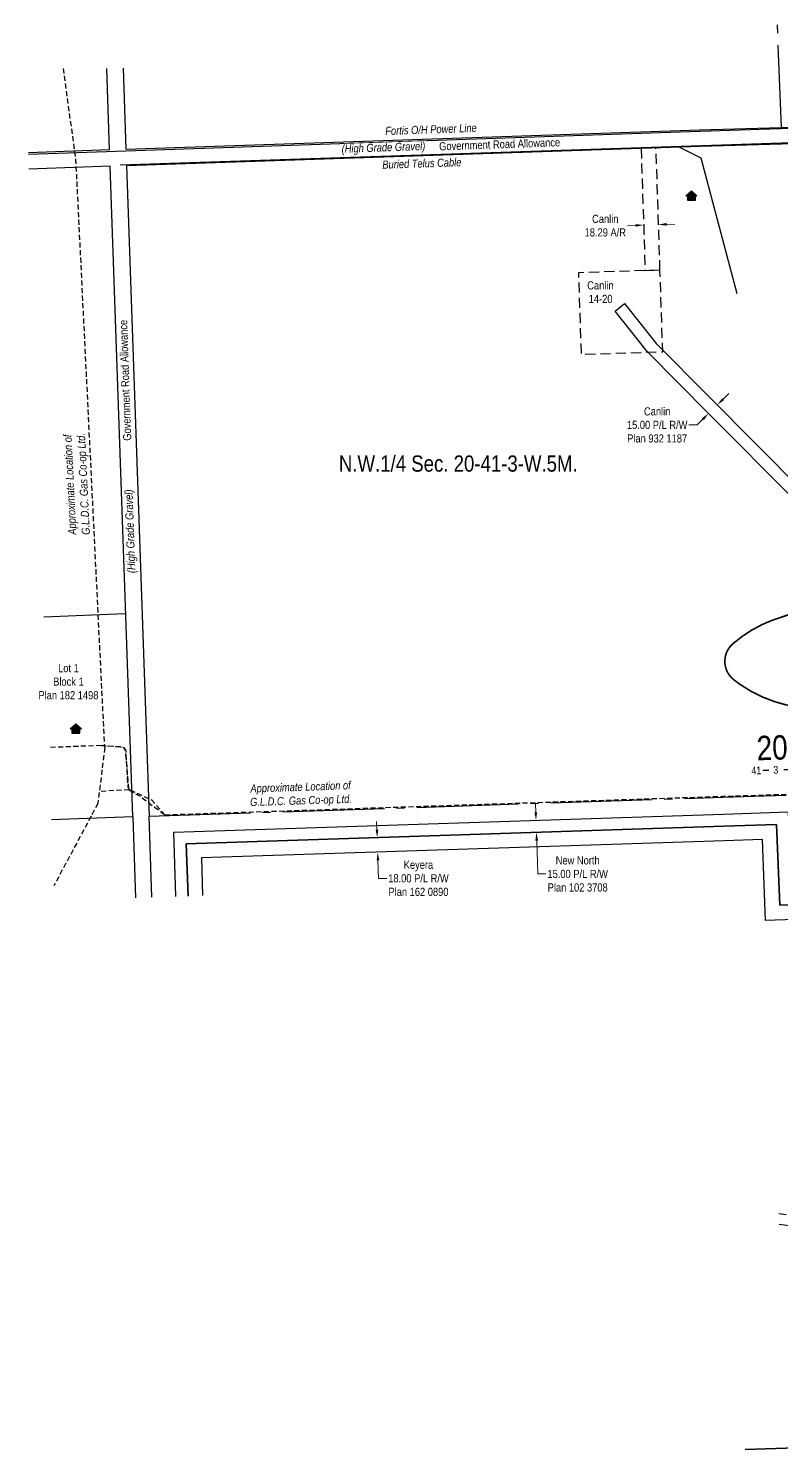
# Model space of a CAD drawing. Extents: x 675519 to 688669, y 5804595 to 5836613.
# Drawn here: x 675519 to 676447, y 5824033 to 5825784 of the extents above; entities that cross this region are included whole.
import ezdxf
from ezdxf.enums import TextEntityAlignment as Align

# ---------------------------------------------------------------- set-up
doc = ezdxf.new("R2010")
doc.units = 0
doc.header["$LTSCALE"] = 5
doc.header["$PDMODE"] = 3
doc.header["$PDSIZE"] = 10
for name, pattern in [('foc-ACCESSROAD', [3.75, 2.5, -1.25]), ('foc-FLOWLINE', [3.75, 2.5, -1.25]), ('foc-QUARTERLINE', [33, 25, -3, 2, -3]), ('foc-TRAV', [1.875, 1.25, -0.625]), ('UG_PIPE', [1.875, 1.25, -0.625])]:
    doc.linetypes.add(name, pattern=pattern)
doc.layers.get('Defpoints').update_dxf_attribs({"color": 9})
for name, color, linetype in [('10', 1, 'Continuous'), ('9', 3, 'Continuous'), ('AS-PIPE-UG', 44, 'UG_PIPE'), ('AS-PIPE-UG-T', 44, 'Continuous'), ('AS-POWER', 104, 'foc-POWER'), ('AS-POWER-T', 104, 'Continuous'), ('AS-RESIDENCE', 14, 'Continuous'), ('AS-TELEPHONE-T', 224, 'Continuous'), ('AS-TELUS', 224, 'foc-TEL'), ('C-SYMBOL', 7, 'Continuous'), ('CG-NOTES', 7, 'Continuous'), ('F-AR', 190, 'foc-ACCESSROAD'), ('F-FLOWLINE', 190, 'foc-FLOWLINE'), ('F-RW', 190, 'Continuous'), ('F-WS', 190, 'foc-ACCESSROAD'), ('L-QSEC', 8, 'foc-QUARTERLINE'), ('L-ROAD-T', 7, 'Continuous'), ('L-SEC', 7, 'Continuous'), ('L-SECLBL', 7, 'Continuous'), ('L-SECQ', 8, 'foc-QUARTERLINE'), ('L-TITLEDB', 4, 'Continuous'), ('L-TITLEDB-T', 4, 'Continuous')]:
    doc.layers.add(name, color=color, linetype=linetype)
for name, color, linetype, lineweight in [('F-AR-T', 190, 'Continuous', 9), ('F-RW-T', 190, 'Continuous', 9), ('F-WS-T', 190, 'Continuous', 9), ('T-TEXT', 48, 'Continuous', 18)]:
    doc.layers.add(name, color=color, linetype=linetype, lineweight=lineweight)
doc.styles.add('175L', font='ARIALN.TTF', dxfattribs={"height": 20})
doc.styles.add('80CG', font='ARIALN.TTF', dxfattribs={"height": 10})
doc.styles.add('80L', font='ARIALN.TTF', dxfattribs={"height": 10})
doc.styles.add('80LS', font='ARIALNI.TTF', dxfattribs={"height": 10})
doc.styles.add('foc-LtypeFont', font='ARIALN.TTF', dxfattribs={"height": 7.35})
doc.styles.add('SIMPLEX', font='ARIALN.TTF')
doc.linetypes.add('foc-POWER', pattern='A,6,-1,["P",foc-LtypeFont,S=0.2,R=0,X=-0.625,Y=-0.75],-1.24,4', length=12.24)
doc.linetypes.add('foc-TEL', pattern='A,2,-1,["T",foc-LtypeFont,S=0.2,R=0,X=-0.425,Y=-0.75],-1.24,8', length=12.24)
doc.dimstyles.new('Compass 5 000', dxfattribs={"dimscale": 5, "dimtxt": 9, "dimasz": 2, "dimexe": 0.2, "dimexo": 0.0625, "dimgap": 0.5, "dimtad": 0, "dimtih": 1, "dimtoh": 1, "dimzin": 0, "dimdsep": 46, "dimtxsty": '80CG', "dimcen": 0.1, "dimse1": 1, "dimse2": 1, "dimclrd": 256, "dimclrt": 256, "dimaunit": 1, "dimadec": 4, "dimazin": 0, "dimtfac": 0.06, "dimtofl": 0, "dimtmove": 0, "dimatfit": 1, "dimfxl": 0.2, "dimtolj": 1, "dimtzin": 0, "dimlwd": -1, "dimarcsym": 0})

# ---------------------------------------------------------------- blocks, each defined once
blk = doc.blocks.new('L-SECLBL')
at = {"layer": '9', "color": 7}
for p, q in [((-5.1, -27.8), (-12.3, -27.8)), ((20.7, -27.8), (13.5, -27.8))]:
    blk.add_line(p, q, dxfattribs=at)
at = {"layer": '10', "color": 2, "style": 'SIMPLEX'}
blk.add_attdef('SEC', text='', height=30, dxfattribs=at).set_placement((0, 0), align=Align.MIDDLE)
at = {"layer": '10', "color": 5, "style": '80L'}
blk.add_attdef('TWP', text='', height=9.5, dxfattribs=at).set_placement((-14.4, -27.4), align=Align.MIDDLE_RIGHT)
blk.add_attdef('RGE', text='', height=9.5, dxfattribs=at).set_placement((3.6, -27.4), align=Align.MIDDLE_CENTER)
blk.add_attdef('MER', text='', height=9.5, dxfattribs=at).set_placement((23.2, -27.4), align=Align.MIDDLE_LEFT)
blk = doc.blocks.new('*D772')
at = {"layer": 'Defpoints', "color": 0, "transparency": 16777216}
for p in [(676277, 5825543.4), (676295.2, 5825544.1), (676277, 5825541.6)]:
    blk.add_point(p, dxfattribs=at)
at = {"layer": 'F-AR-T', "transparency": 16777216}
for p, q in [((676305.3, 5825542.5), (676315.3, 5825542.9)), ((676267, 5825541.2), (676257, 5825540.9))]:
    blk.add_line(p, q, dxfattribs=at)
for points in [[(676267, 5825542.9), (676267.1, 5825539.6), (676277, 5825541.6)], [(676305.2, 5825544.2), (676305.3, 5825540.9), (676295.3, 5825542.2)]]:
    blk.add_solid(points, dxfattribs=at)
at = {"layer": 'F-AR-T', "transparency": 16777216, "insert": (676229.7, 5825540.9), "char_height": 10, "attachment_point": 5, "style": '80CG'}
blk.add_mtext('\\A1;Canlin\\P18.29 A/R', dxfattribs=at)
blk = doc.blocks.new('*D773')
at = {"layer": 'Defpoints', "color": 0, "transparency": 16777216}
for p in [(676371.4, 5825316.1), (676356.9, 5825309.5), (676360.7, 5825305.6)]:
    blk.add_point(p, dxfattribs=at)
at = {"layer": 'F-RW-T', "transparency": 16777216}
for p, q in [((676374.7, 5825327), (676381.8, 5825334.1)), ((676349.8, 5825302.4), (676342.7, 5825295.4)), ((676342.7, 5825295.4), (676332.7, 5825295.4))]:
    blk.add_line(p, q, dxfattribs=at)
for points in [[(676373.5, 5825328.2), (676375.9, 5825325.9), (676367.6, 5825320)], [(676348.6, 5825303.6), (676351, 5825301.2), (676356.9, 5825309.5)]]:
    blk.add_solid(points, dxfattribs=at)
at = {"layer": 'F-RW-T', "transparency": 16777216, "insert": (676293.6, 5825295.4), "char_height": 10, "attachment_point": 5, "style": '80CG'}
blk.add_mtext('\\A1;Canlin\\P15.00 P/L R/W\\PPlan 932 1187', dxfattribs=at)
blk = doc.blocks.new('*D774')
at = {"layer": 'Defpoints', "color": 0, "transparency": 16777216}
for p in [(675968, 5824787.6), (675949.4, 5824769), (675968.6, 5824769.6)]:
    blk.add_point(p, dxfattribs=at)
at = {"layer": 'F-RW-T', "transparency": 16777216}
for p, q in [((675948.5, 5824797), (675948.1, 5824807)), ((675949.7, 5824759), (675950.5, 5824736.8)), ((675950.5, 5824736.8), (675960.5, 5824736.8))]:
    blk.add_line(p, q, dxfattribs=at)
for points in [[(675950.1, 5824797), (675946.8, 5824796.9), (675948.8, 5824787)], [(675951.4, 5824759), (675948.1, 5824758.9), (675949.4, 5824769)]]:
    blk.add_solid(points, dxfattribs=at)
at = {"layer": 'F-RW-T', "transparency": 16777216, "insert": (675999.6, 5824736.8), "char_height": 10, "attachment_point": 5, "style": '80CG'}
blk.add_mtext('\\A1;Keyera\\P18.00 P/L R/W\\PPlan 162 0890', dxfattribs=at)
blk = doc.blocks.new('*D775')
at = {"layer": 'Defpoints', "color": 0, "transparency": 16777216}
for p in [(676164.6, 5824808.9), (676144.9, 5824793.4), (676165.1, 5824794.1)]:
    blk.add_point(p, dxfattribs=at)
at = {"layer": 'F-RW-T', "transparency": 16777216}
for p, q in [((676144, 5824818.2), (676143.7, 5824828.2)), ((676145.2, 5824783.4), (676146.6, 5824742.2)), ((676146.6, 5824742.2), (676156.6, 5824742.2))]:
    blk.add_line(p, q, dxfattribs=at)
for points in [[(676145.7, 5824818.2), (676142.4, 5824818.1), (676144.4, 5824808.2)], [(676146.9, 5824783.4), (676143.5, 5824783.3), (676144.9, 5824793.4)]]:
    blk.add_solid(points, dxfattribs=at)
at = {"layer": 'F-RW-T', "transparency": 16777216, "insert": (676195.7, 5824742.2), "char_height": 10, "attachment_point": 5, "style": '80CG'}
blk.add_mtext('\\A1;New North\\P15.00 P/L R/W\\PPlan 102 3708', dxfattribs=at)
blk = doc.blocks.new('res_occ')
for points in [[(0.1, 0.89), (-1.26, -0.37), (1.46, -0.37)], [(-0.9, -1.43), (1.1, -1.43), (1.1, -0.37), (-0.9, -0.37)]]:
    blk.add_hatch(color=14).paths.add_polyline_path(points)
at = {"color": 14}
for points in [[(0.1, 0.89), (-1.26, -0.37), (1.46, -0.37)], [(-0.9, -1.43), (1.1, -1.43), (1.1, -0.37), (-0.9, -0.37)]]:
    blk.add_lwpolyline(points, close=True, dxfattribs=at)

msp = doc.modelspace()

# ---------------------------------------------------------------- linework, layer by layer
at = {"layer": 'AS-PIPE-UG'}
for p, q in [((675613.171, 5824897.87), (675609.821, 5824870.466)), ((675613.171, 5824897.87), (675612.8, 5824897.833)), ((675609.821, 5824870.466), (675604.75, 5824828.989)), ((675643.229, 5824845.89), (675606.568, 5824843.86)), ((675604.75, 5824828.989), (675596.325, 5824813.236))]:
    msp.add_line(p, q, dxfattribs=at)
at = {"layer": 'AS-PIPE-UG', "flags": 128}
for points in [[(675561.895, 5825734.679), (675577.368, 5825621.805), (675612.8, 5824897.833)], [(675608.822, 5824900.468), (675544.628, 5824897.913)], [(675687.415, 5824815.068), (675671.63, 5824832.797), (675642.953, 5824846.371), (675639.21, 5824891.51), (675638.75, 5824895.459), (675637.191, 5824897.747), (675608.822, 5824900.468)], [(675608.822, 5824900.468), (675631.739, 5824899.24), (675638.75, 5824895.459), (675639.268, 5824889.741), (675641.698, 5824849.486), (675643.229, 5824845.89)], [(675643.229, 5824845.89), (675657.226, 5824837.497), (675687.415, 5824815.068)], [(675687.415, 5824815.068), (676374.4, 5824837.927), (676467.134, 5824840.868), (676492.066, 5824842.455), (676515.68, 5824843.042), (676545.983, 5824844.412), (676576.06, 5824845.541), (676602.803, 5824846.653), (676636.382, 5824847.56), (676671.774, 5824848.237), (676705.422, 5824849.603), (676735.631, 5824850.323), (676768.358, 5824850.215), (676776.524, 5824850.227), (676782.057, 5824849.675), (676789.482, 5824849.297), (676792.589, 5824843.973), (676795.327, 5824835.216), (676795.057, 5824828.006), (676794.042, 5824811.164), (676792.528, 5824794.338)], [(675596.325, 5824813.236), (675550.533, 5824727.618)]]:
    msp.add_lwpolyline(points, dxfattribs=at)
at = {"layer": 'AS-POWER', "flags": 128}
msp.add_lwpolyline([(675519.384, 5825629.092), (676346.238, 5825657.147), (676693.577, 5825668.978), (677353.561, 5825693.75)], dxfattribs=at)
at = {"layer": 'AS-TELUS', "flags": 128}
for points in [[(676446.814, 5825643.076), (676850.6, 5825656.972)], [(675632.096, 5825615.819), (676446.814, 5825643.076)], [(676318.492, 5825638.788), (676347.356, 5825624.601), (676391.786, 5825457.253)]]:
    msp.add_lwpolyline(points, dxfattribs=at)
at = {"layer": 'CG-NOTES', "color": 160, "linetype": 'foc-TRAV', "const_width": 2, "flags": 128}
msp.add_lwpolyline([(676776.559, 5824990.357, 0.00064529), (676776.867, 5824990.626, 0.22234625), (676786.659, 5825012.873, 0.22234625), (676775.857, 5825034.647, 0.09092546), (676725.507, 5825061.592, 0.04770341), (676664.162, 5825074.968, 0.03558356), (676580.171, 5825079.021, 0.03558356), (676496.455, 5825071.124, 0.04770341), (676435.787, 5825054.95, 0.09092546), (676386.724, 5825025.726, 0.22234625), (676376.932, 5825003.479, 0.22234625), (676387.734, 5824981.705, 0.01606314), (676395.887, 5824975.627, 0.09508648), (676452.742, 5824950.436, 0.03609669), (676499.429, 5824941.384, 0.03558356), (676583.42, 5824937.331, 0.03558356), (676667.136, 5824945.228, 0.04770341), (676727.804, 5824961.402, 0.02325853), (676741.349, 5824967.167, 0.04166174), (676776.867, 5824990.626)], format="xyb", close=True, dxfattribs=at)
at = {"layer": 'F-AR', "flags": 128}
msp.add_lwpolyline([(676273.836, 5825636.336), (676277.356, 5825531.346), (676278.794, 5825485.565), (676297.071, 5825486.178), (676295.634, 5825531.939), (676292.112, 5825636.949)], close=True, dxfattribs=at)
at = {"layer": 'F-FLOWLINE', "flags": 128}
msp.add_lwpolyline([(676443.774, 5824310.954), (676954.469, 5824242.298), (677157.928, 5824117.269), (677164.53, 5824127.518), (676958.651, 5824254.034), (676443.382, 5824323.305)], dxfattribs=at)
at = {"layer": 'F-RW', "flags": 128}
msp.add_lwpolyline([(676253.541, 5825444.882), (676292.464, 5825395.943), (676357.469, 5825330.139), (676473.21, 5825213.889), (676541.886, 5825144.296), (676761.233, 5825036.83), (677047.914, 5824897.468), (677137.82, 5824685.057), (677158.013, 5824685.759), (677158.444, 5824670.814), (677128.039, 5824669.683), (677036.134, 5824886.288), (676754.654, 5825023.35), (676532.999, 5825131.947), (676462.557, 5825203.329), (676358.226, 5825308.12), (676281.231, 5825385.973), (676241.803, 5825435.546)], close=True, dxfattribs=at)
for points in [[(675700.898, 5824714.449), (675698.16, 5824793.777), (676375.155, 5824815.933), (676455.126, 5824818.626), (676458.888, 5824719.107), (676479.649, 5824719.107), (676699.071, 5824727.183), (676712.517, 5824785.311), (676727.128, 5824781.926), (676711.181, 5824712.705), (676480.133, 5824704.838), (676444.491, 5824703.624), (676440.662, 5824803.116), (676375.67, 5824800.928), (675713.583, 5824779.281), (675715.809, 5824714.942)], [(675715.809, 5824714.942), (675713.583, 5824779.281), (676375.67, 5824800.928), (676440.662, 5824803.116), (676444.491, 5824703.624), (677077.695, 5824725.185), (677106.27, 5824668.908), (677289.2, 5824675.679), (677289.866, 5824657.691), (677095.432, 5824650.495), (677066.84, 5824706.805), (676427.193, 5824685.025), (676423.364, 5824784.524), (676376.288, 5824782.939), (675732.193, 5824761.883), (675733.796, 5824715.536)]]:
    msp.add_lwpolyline(points, dxfattribs=at)
at = {"layer": 'F-WS', "flags": 128}
msp.add_lwpolyline([(676297.071, 5825486.178), (676196.563, 5825482.808), (676199.933, 5825382.3), (676300.441, 5825385.671)], close=True, dxfattribs=at)
at = {"layer": 'L-QSEC', "flags": 128}
msp.add_lwpolyline([(675667.729, 5824813.389), (676374.415, 5824836.739), (677282.324, 5824866.734)], dxfattribs=at)
at = {"layer": 'L-SEC', "flags": 128}
for points in [[(675639.337, 5825635.187), (676346.216, 5825658.892), (676446.152, 5825662.029), (677254.521, 5825692.797), (677222.529, 5826495.947)], [(675619.235, 5825634.513), (675615.881, 5825734.441)], [(675635.971, 5825735.137), (675639.319, 5825635.186)], [(675640.012, 5825615.081), (676346.869, 5825638.785), (676446.82, 5825641.923), (677254.498, 5825670.235)], [(675619.128, 5825634.509), (675519.213, 5825630.792)], [(675619.876, 5825614.406), (675519.91, 5825610.688)], [(675647.626, 5824812.728), (675619.876, 5825614.406)], [(675640.012, 5825615.081), (675667.729, 5824813.389)], [(675647.626, 5824812.728), (675650.988, 5824712.8)], [(675671.044, 5824713.463), (675667.729, 5824813.389)], [(676502.737, 5824036.299), (676402.018, 5824033.052)], [(676402.018, 5824033.052), (676502.737, 5824036.299)]]:
    msp.add_lwpolyline(points, dxfattribs=at)
at = {"layer": 'L-SECQ', "flags": 128}
msp.add_lwpolyline([(676418.143, 5826422.742), (676446.117, 5825662.027)], dxfattribs=at)
at = {"layer": 'L-TITLEDB', "flags": 128}
for points in [[(675638.019, 5825062.504), (675538.108, 5825058.661)], [(675647.626, 5824812.728), (675547.715, 5824808.885)]]:
    msp.add_lwpolyline(points, dxfattribs=at)

# ---------------------------------------------------------------- block references
at = {"layer": 'AS-RESIDENCE', "xscale": 4.999999999999979, "yscale": 4.999999999999979, "zscale": 4.999999999999979}
for p in [(676335.35, 5825579.5), (675577.108, 5824922.78)]:
    msp.add_blockref('res_occ', p, dxfattribs=at)
at = {"layer": 'L-SECLBL', "rotation": 1.902222222222203}
msp.add_blockref('L-SECLBL', (676435.21, 5824897.771), dxfattribs=at).add_auto_attribs({'SEC': '20', 'TWP': '41', 'RGE': '3', 'MER': '5'})

# ---------------------------------------------------------------- texts
at = {"layer": 'AS-PIPE-UG-T', "char_height": 10, "attachment_point": 5, "style": '80CG'}
for insert, rotation in [((675580.085, 5825222.308), 92.801923), ((675854.677, 5824839.675), 1.905804)]:
    msp.add_mtext('\\A1;{\\fArial Narrow|b0|i1|c0|p34;Approximate Location of\\PG.L.D.C. Gas Co-op Ltd.}', dxfattribs=dict(at, insert=insert, rotation=rotation))
at = {"layer": 'C-SYMBOL', "color": 3, "style": '175L'}
msp.add_text('N.W.1/4 Sec. 20-41-3-W.5M.', height=19.99686, dxfattribs=at).set_placement((676048.639, 5825231.861), align=Align.BOTTOM_CENTER)
at = {"layer": 'F-WS-T', "insert": (676210.697, 5825472.343), "char_height": 9.99834, "attachment_point": 1, "style": '80L'}
msp.add_mtext_dynamic_manual_height_columns('\\pi-3.2301;Canlin\\P\\pi-1.4228;14-20', width=24.65325, gutter_width=50, heights=[0], dxfattribs=at)
at = {"layer": 'L-ROAD-T', "style": '80L'}
msp.add_text('Government Road Allowance', height=10, rotation=91.995866, dxfattribs=at).set_placement((675638.377, 5825350.423), align=Align.MIDDLE_CENTER)
at = {"layer": 'L-TITLEDB-T', "insert": (675568.493, 5824979.07), "char_height": 10, "attachment_point": 5, "style": '80CG'}
msp.add_mtext('\\A1;Lot 1\\PBlock 1\\PPlan 182 1498', dxfattribs=at)
at = {"layer": 'T-TEXT', "style": '80LS'}
msp.add_text('(High Grade Gravel)', height=10, rotation=91.995866, dxfattribs=at).set_placement((675644.218, 5825164.332), align=Align.MIDDLE_CENTER)

# ---------------------------------------------------------------- dimensions: what is measured, and where the dimension line sits
at = {"layer": 'F-AR-T'}
dim = msp.add_aligned_dim(p1=(676295.228, 5825544.056), p2=(676276.951, 5825543.443), distance=1.863, text='Canlin\\P18.29 A/R', dimstyle='Compass 5 000', dxfattribs=at)
dim.commit()
dim.dimension.update_dxf_attribs({"geometry": '*D772', "text_midpoint": (676229.743, 5825540.911)})
at = {"layer": 'F-RW-T'}
dim = msp.add_aligned_dim(p1=(676371.402, 5825316.145), p2=(676360.728, 5825305.589), distance=-5.441, text='Canlin\\P15.00 P/L R/W\\PPlan 932 1187', dimstyle='Compass 5 000', dxfattribs=at)
dim.commit()
dim.dimension.update_dxf_attribs({"geometry": '*D773', "text_midpoint": (676293.596, 5825295.394)})
for base, p1, p2, text, picture, middle in [((676144.869, 5824793.382), (676164.637, 5824808.857), (676165.141, 5824794.072), 'New North\\P15.00 P/L R/W\\PPlan 102 3708', '*D775', (676195.697, 5824742.223)), ((675949.405, 5824768.984), (675967.972, 5824787.626), (675968.585, 5824769.637), 'Keyera\\P18.00 P/L R/W\\PPlan 162 0890', '*D774', (675999.588, 5824736.773))]:
    dim = msp.add_linear_dim(base=base, p1=p1, p2=p2, angle=271.950212, text=text, dimstyle='Compass 5 000', dxfattribs=at)
    dim.commit()
    dim.dimension.update_dxf_attribs({"geometry": picture, "text_midpoint": middle, "dimtype": 161})

# ---------------------------------------------------------------- next in the draw order: texts
at = {"layer": 'L-ROAD-T', "insert": (676024.932, 5825643.566), "char_height": 10, "width": 149.27409, "attachment_point": 1, "rotation": 1.995866, "style": '80L', "bg_fill": 3, "box_fill_scale": 1.1, "bg_fill_color": 256, "bg_fill_transparency": 0}
msp.add_mtext('Government Road Allowance', dxfattribs=at)
at = {"layer": 'T-TEXT', "insert": (675956.309, 5825642.405), "char_height": 10, "width": 103.53183, "attachment_point": 2, "rotation": 1.995866, "style": '80LS', "bg_fill": 3, "box_fill_scale": 1.1, "bg_fill_color": 256, "bg_fill_transparency": 0}
msp.add_mtext('(High Grade Gravel)', dxfattribs=at)

# ---------------------------------------------------------------- next in the draw order: texts
at = {"layer": 'AS-POWER-T', "insert": (676015.003, 5825659.462), "char_height": 10, "attachment_point": 5, "rotation": 2.0076, "style": '80CG'}
msp.add_mtext('\\A1;{\\fArial Narrow|b0|i1|c0|p34;Fortis O/H Power Line}', dxfattribs=at)
at = {"layer": 'AS-TELEPHONE-T', "insert": (676003.777, 5825617.559), "char_height": 10, "attachment_point": 5, "rotation": 1.920671, "style": '80CG'}
msp.add_mtext('\\A1;{\\fArial Narrow|b0|i1|c0|p34;Buried Telus Cable}', dxfattribs=at)

doc.saveas('drawing.dxf')
